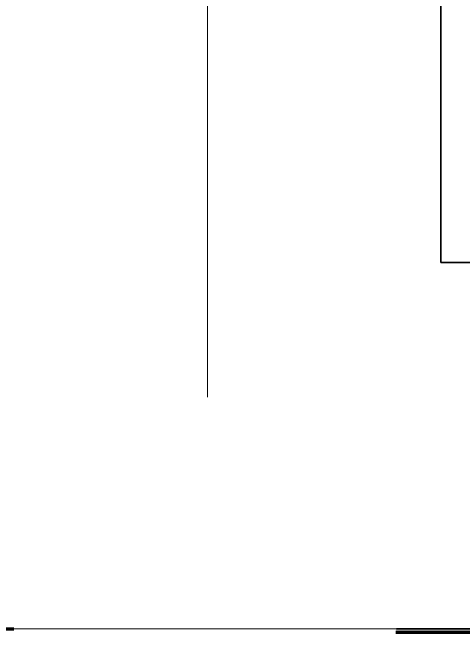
# Model space of a CAD drawing. Header units: millimetres. Extents: x -2481 to 9238, y -476 to 10647.
# Drawn here: x 2396 to 3549, y 2616 to 4202 of the extents above; entities that cross this region are included whole.
import ezdxf

# ---------------------------------------------------------------- set-up
doc = ezdxf.new("R2010")
doc.units = ezdxf.units.MM
for name, color, linetype, lineweight in [('A-meble', 254, 'Continuous', 5), ('A-murowane', 3, 'Continuous', 35), ('A-RYS ELEWACJI', 30, 'Continuous', 35), ('A-wykończenie', 4, 'Continuous', 5), ('B-materiały', 9, 'Continuous', 0)]:
    doc.layers.add(name, color=color, linetype=linetype, lineweight=lineweight)

msp = doc.modelspace()

# ---------------------------------------------------------------- hatches: boundary and pattern name
at = {"layer": 'B-materiały'}
h = msp.add_hatch(dxfattribs=at)
h.set_pattern_fill('AR-HBONE', color=256, scale=0.1)
h.set_pattern_definition([(45, (567.973, 5522.691), (1e-15, 14.36841), [30.48, -10.16]), (135, (575.157, 5529.875), (1e-15, 14.36841), [30.48, -10.16])])
h.paths.add_polyline_path([(3375.81, 2616.45), (5248.52, 2616.45), (5248.52, 2626.45), (3375.81, 2626.45)])

# ---------------------------------------------------------------- linework, layer by layer
at = {"layer": 'A-meble'}
msp.add_line((2894.51, 3217.95), (2894.51, 4857.88), dxfattribs=at)
msp.add_xline((2399.25, 2626.45), (1, 0), dxfattribs=at)
at = {"layer": 'A-murowane'}
msp.add_lwpolyline([(5779.87, 3562.51), (3490.84, 3562.51), (3490.84, 5431.99), (5779.87, 5431.99)], close=True, dxfattribs=at)
at = {"layer": 'A-RYS ELEWACJI'}
msp.add_line((3377.45, 2626.45), (5249.41, 2626.45), dxfattribs=at)
at = {"layer": 'A-wykończenie', "lineweight": 120}
for p, q in [((726.66, 2626.45), (2399.25, 2626.45)), ((5249.41, 2616.45), (3375.81, 2616.45))]:
    msp.add_line(p, q, dxfattribs=at)

doc.saveas('drawing.dxf')
